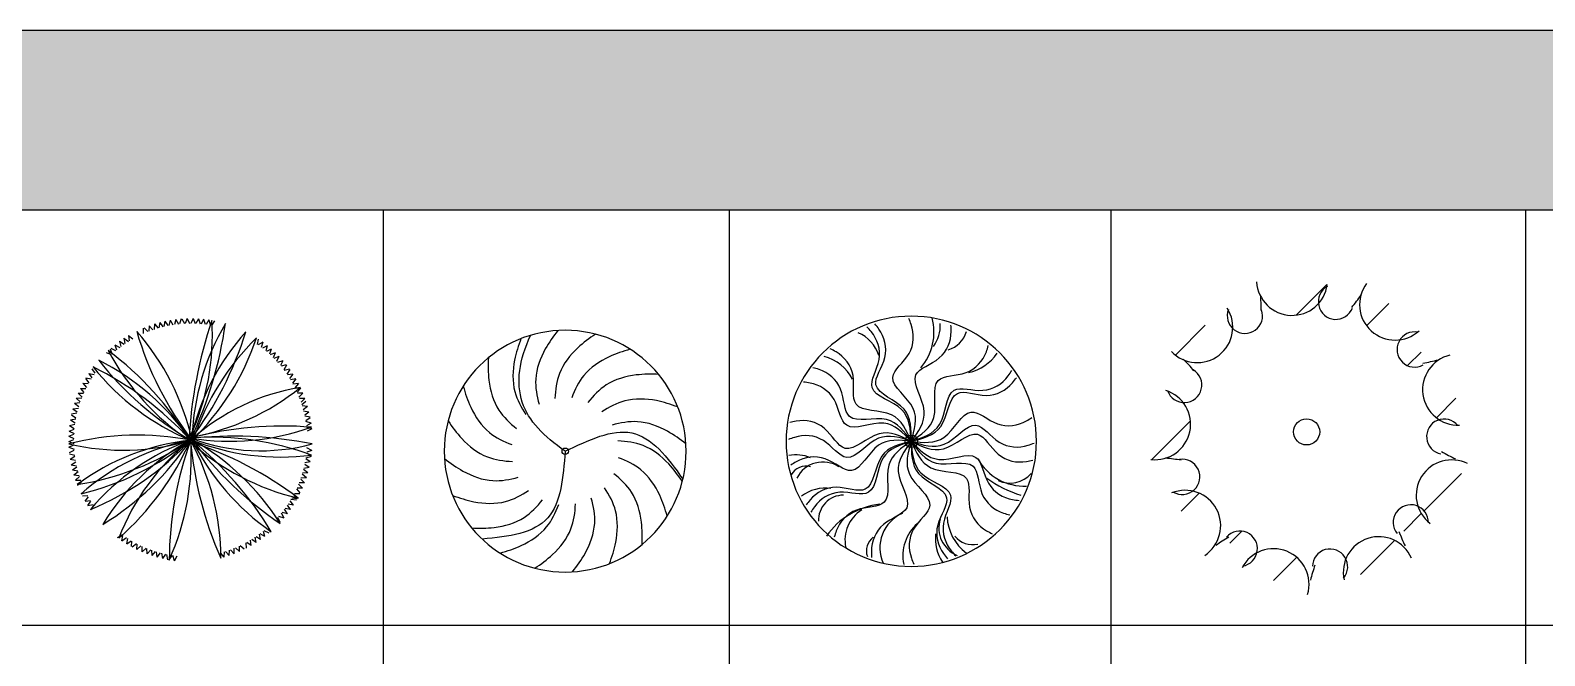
# Model space of a CAD drawing. Header units: inches. Extents: x 7658 to 73799, y 48 to 40262.
# Drawn here: x 49054 to 57877, y 36615 to 40262 of the extents above; entities that cross this region are included whole.
import ezdxf

# ---------------------------------------------------------------- set-up
doc = ezdxf.new("R2010")
doc.units = ezdxf.units.IN
doc.layers.add('www.cad-blocks.net', color=7, linetype='Continuous')

# ---------------------------------------------------------------- blocks, each defined once
blk = doc.blocks.new('A$C516926BB')
for p, q in [((0, 38.5194), (62.4121, 38.5194)), ((39.7224, 38.5194), (39.7224, 0)), ((41.7391, 38.5194), (41.7391, 2.361)), ((43.9625, 38.5194), (43.9625, 0)), ((46.3795, 38.5194), (46.3795, 0)), ((0, 36.0983), (62.4121, 36.0983))]:
    blk.add_line(p, q)
blk = doc.blocks.new('A$C2EF26B21')
at = {"color": 0}
for p, q in [((0.6904, 1.4121), (0.6789, 1.3831)), ((0.6904, 1.4121), (0.7031, 1.383)), ((0.7241, 1.4122), (0.7116, 1.383)), ((0.7241, 1.4122), (0.7358, 1.3832)), ((0.4328, 1.3563), (0.4327, 1.325)), ((0.4388, 1.3588), (0.4612, 1.3369)), ((0.4679, 1.37), (0.4661, 1.3388)), ((0.4679, 1.37), (0.4891, 1.3464)), ((0.4998, 1.3807), (0.4972, 1.3491)), ((0.4998, 1.3807), (0.52, 1.3569)), ((0.5298, 1.3893), (0.5252, 1.3584)), ((0.5298, 1.3893), (0.5487, 1.3638)), ((0.5594, 1.3963), (0.554, 1.365)), ((0.5594, 1.3963), (0.5774, 1.3709)), ((0.59, 1.4023), (0.5827, 1.3719)), ((0.59, 1.4023), (0.6066, 1.3752)), ((0.6232, 1.4071), (0.615, 1.3764)), ((0.6232, 1.4071), (0.6389, 1.3801)), ((0.6543, 1.4102), (0.6442, 1.3806)), ((0.6593, 1.4106), (0.6736, 1.3828)), ((0.7552, 1.4109), (0.7411, 1.383)), ((0.7552, 1.4109), (0.7652, 1.3807)), ((0.7855, 1.4083), (0.7705, 1.3802)), ((0.7855, 1.4083), (0.7946, 1.3784)), ((0.8164, 1.4042), (0.7999, 1.3777)), ((0.8164, 1.4042), (0.8237, 1.3733)), ((0.8495, 1.3984), (0.8321, 1.3718)), ((0.241, 1.2359), (0.2508, 1.2062)), ((0.2448, 1.2392), (0.2729, 1.2255)), ((0.2688, 1.2591), (0.2965, 1.2433)), ((0.2688, 1.2591), (0.277, 1.2289)), ((0.2957, 1.2793), (0.3224, 1.2631)), ((0.2957, 1.2793), (0.3032, 1.2484)), ((0.3214, 1.2969), (0.3475, 1.2787)), ((0.3214, 1.2969), (0.3268, 1.2662)), ((0.3472, 1.313), (0.3521, 1.2816)), ((0.3472, 1.313), (0.3725, 1.2946)), ((1.1041, 1.2923), (1.0983, 1.2616)), ((1.1296, 1.2744), (1.1027, 1.2586)), ((1.1296, 1.2744), (1.1217, 1.2436)), ((1.1562, 1.2538), (1.1284, 1.2384)), ((1.1562, 1.2538), (1.1477, 1.2238)), ((0.2181, 1.2148), (0.2468, 1.2026)), ((1.18, 1.2337), (1.1517, 1.2203)), ((1.18, 1.2337), (1.1693, 1.2037)), ((1.2023, 1.213), (1.1733, 1.2001)), ((1.2023, 1.213), (1.1912, 1.1838)), ((1.2242, 1.1909), (1.1949, 1.18)), ((1.2242, 1.1909), (1.211, 1.162)), ((1.2468, 1.1659), (1.2167, 1.1557)), ((1.2468, 1.1659), (1.233, 1.1378)), ((0.0978, 1.0624), (0.1163, 1.0373)), ((0.0995, 1.0655), (0.1305, 1.0614)), ((0.1161, 1.0919), (0.1472, 1.0857)), ((0.1161, 1.0919), (0.1333, 1.0659)), ((0.1352, 1.1196), (0.1521, 1.0927)), ((1.2666, 1.1418), (1.2364, 1.1337)), ((1.2684, 1.1395), (1.2533, 1.1122)), ((1.2855, 1.1166), (1.255, 1.1099)), ((1.2872, 1.1143), (1.271, 1.0876)), ((1.3048, 1.0885), (1.274, 1.0832)), ((1.3048, 1.0885), (1.2865, 1.0625)), ((1.3224, 1.0598), (1.2909, 1.0552)), ((1.3224, 1.0598), (1.3037, 1.0347)), ((0.0548, 0.9766), (0.0861, 0.9769)), ((0.0548, 0.9766), (0.0775, 0.9543)), ((0.0675, 1.0051), (0.0992, 1.0033)), ((0.0675, 1.0051), (0.0883, 0.9818)), ((0.0825, 1.0352), (0.1137, 1.0326)), ((0.0825, 1.0352), (0.103, 1.0109)), ((1.3374, 1.0325), (1.3063, 1.0301)), ((1.3374, 1.0325), (1.3168, 1.0083)), ((1.351, 1.0053), (1.3193, 1.0035)), ((1.351, 1.0053), (1.3302, 0.9819)), ((1.3636, 0.9768), (1.3324, 0.9771)), ((1.3636, 0.9768), (1.341, 0.9545)), ((0.0241, 0.8866), (0.0557, 0.8904)), ((0.0241, 0.8866), (0.0487, 0.8673)), ((0.0336, 0.9189), (0.0647, 0.9219)), ((0.0336, 0.9189), (0.0581, 0.8986)), ((0.0437, 0.9484), (0.0755, 0.9493)), ((0.0437, 0.9484), (0.0664, 0.9269)), ((1.3759, 0.9455), (1.3441, 0.9466)), ((1.3759, 0.9455), (1.3531, 0.9241)), ((1.3816, 0.9292), (1.3583, 0.9084)), ((1.3909, 0.8995), (1.3599, 0.9033)), ((1.3909, 0.8995), (1.3658, 0.8799)), ((0.005, 0.7875), (0.0357, 0.7958)), ((0.0098, 0.8208), (0.0402, 0.8281)), ((0.0098, 0.8208), (0.0369, 0.8042)), ((0.0156, 0.8514), (0.0412, 0.8334)), ((0.0167, 0.8563), (0.0474, 0.8621)), ((1.3994, 0.8669), (1.368, 0.8717)), ((1.3994, 0.8669), (1.3743, 0.8483)), ((1.406, 0.8365), (1.3754, 0.8431)), ((1.4065, 0.8336), (1.3805, 0.8162)), ((1.4116, 0.8028), (1.3814, 0.8109)), ((1.4116, 0.8028), (1.384, 0.7869)), ((0, 0.6949), (0.0286, 0.7076)), ((0.0003, 0.7261), (0.0302, 0.737)), ((0.0003, 0.7261), (0.0287, 0.7129)), ((0.002, 0.7564), (0.0316, 0.7665)), ((0.002, 0.7564), (0.0305, 0.7424)), ((0.005, 0.7875), (0.0321, 0.7718)), ((1.4155, 0.7694), (1.385, 0.7785)), ((1.4155, 0.7694), (1.388, 0.7545)), ((0, 0.6949), (0.0296, 0.6834)), ((0.0012, 0.6613), (0.0299, 0.6749)), ((0.0012, 0.6613), (0.0306, 0.6507)), ((0.0037, 0.6302), (0.031, 0.6454)), ((0.0044, 0.6238), (0.0343, 0.6147)), ((1.4128, 0.6122), (1.3858, 0.6281)), ((1.4161, 0.6432), (1.3864, 0.6334)), ((1.4161, 0.6432), (1.3877, 0.6575)), ((0.0086, 0.5928), (0.035, 0.6095)), ((0.0086, 0.5928), (0.0395, 0.5857)), ((0.0146, 0.5598), (0.0411, 0.5773)), ((0.0146, 0.5598), (0.0452, 0.5535)), ((0.0216, 0.5294), (0.0464, 0.5483)), ((1.3927, 0.5132), (1.3683, 0.5328)), ((1.4004, 0.5435), (1.3697, 0.5379)), ((1.4004, 0.5435), (1.3744, 0.5616)), ((1.4072, 0.5764), (1.3761, 0.57)), ((1.4072, 0.5764), (1.3811, 0.5936)), ((1.4121, 0.6072), (1.382, 0.5989)), ((0.0216, 0.5294), (0.053, 0.5251)), ((0.0296, 0.5001), (0.0545, 0.5199)), ((0.0296, 0.5001), (0.0607, 0.4965)), ((0.0392, 0.4704), (0.0623, 0.4914)), ((0.0392, 0.4704), (0.0709, 0.4689)), ((0.051, 0.4389), (0.0739, 0.4609)), ((1.3612, 0.4235), (1.3388, 0.446)), ((1.3737, 0.4547), (1.3419, 0.4539)), ((1.3737, 0.4547), (1.3511, 0.4763)), ((1.384, 0.4841), (1.3529, 0.4813)), ((1.384, 0.4841), (1.3596, 0.5045)), ((1.3927, 0.5132), (1.3612, 0.5097)), ((0.079, 0.3776), (0.1107, 0.3806)), ((0.0951, 0.3481), (0.1147, 0.3731)), ((1.3261, 0.3527), (1.2946, 0.357)), ((1.331, 0.3616), (1.2995, 0.3654)), ((1.331, 0.3616), (1.3117, 0.3862)), ((1.3454, 0.3892), (1.3142, 0.3909)), ((1.3483, 0.3951), (1.3277, 0.4187)), ((1.3612, 0.4235), (1.3299, 0.4235)), ((0.0951, 0.3481), (0.1262, 0.3518)), ((0.1113, 0.3215), (0.1289, 0.3473)), ((0.1113, 0.3215), (0.1426, 0.3273)), ((0.1282, 0.2962), (0.1456, 0.3228)), ((1.2542, 0.249), (1.24, 0.2768)), ((1.2737, 0.2734), (1.2433, 0.281)), ((1.2737, 0.2734), (1.2574, 0.3007)), ((1.2915, 0.2979), (1.2606, 0.305)), ((1.2915, 0.2979), (1.275, 0.3244)), ((1.3088, 0.3239), (1.2779, 0.3289)), ((1.3088, 0.3239), (1.2902, 0.3497)), ((1.2321, 0.2237), (1.2026, 0.234)), ((1.2321, 0.2237), (1.2184, 0.2523)), ((1.2542, 0.249), (1.224, 0.2587)), ((0.2844, 0.1351), (0.3114, 0.1507)), ((0.3098, 0.1169), (0.3158, 0.1476)), ((0.3098, 0.1169), (0.3362, 0.1346)), ((0.338, 0.0987), (0.3433, 0.13)), ((0.338, 0.0987), (0.3635, 0.1167)), ((0.3649, 0.0829), (0.3681, 0.114)), ((0.3693, 0.0805), (0.3939, 0.0998)), ((0.397, 0.0662), (0.3986, 0.0974)), ((1.0358, 0.0733), (1.0335, 0.1045)), ((1.0632, 0.0883), (1.0382, 0.1071)), ((1.0632, 0.0883), (1.0587, 0.1198)), ((1.0919, 0.1058), (1.066, 0.1242)), ((1.0919, 0.1058), (1.0868, 0.1366)), ((1.1178, 0.1232), (1.0912, 0.1396)), ((1.1178, 0.1232), (1.1105, 0.1541)), ((1.1422, 0.1412), (1.1148, 0.1573)), ((1.1422, 0.1412), (1.1344, 0.1714)), ((1.1665, 0.1608), (1.1386, 0.1748)), ((0.397, 0.0662), (0.4206, 0.0874)), ((0.4275, 0.0521), (0.4284, 0.0838)), ((0.4275, 0.0521), (0.4502, 0.0736)), ((0.4564, 0.0403), (0.4552, 0.0716)), ((0.4564, 0.0403), (0.478, 0.0636)), ((0.485, 0.0301), (0.4831, 0.0618)), ((0.485, 0.0301), (0.5058, 0.0535)), ((0.5148, 0.0209), (0.5109, 0.0519)), ((0.5148, 0.0209), (0.5343, 0.046)), ((0.5474, 0.0124), (0.5426, 0.0439)), ((0.5474, 0.0124), (0.5659, 0.0376)), ((0.5779, 0.006), (0.5711, 0.0365)), ((0.5843, 0.0048), (0.6015, 0.0309)), ((0.6151, 0), (0.6067, 0.0301)), ((0.6151, 0), (0.6308, 0.0276)), ((0.9045, 0.0211), (0.8848, 0.0454)), ((0.9045, 0.0211), (0.9078, 0.0527)), ((0.9336, 0.0301), (0.913, 0.0543)), ((0.9336, 0.0301), (0.9361, 0.0613)), ((0.9629, 0.0406), (0.9412, 0.0631)), ((0.9629, 0.0406), (0.9635, 0.0724)), ((0.994, 0.0534), (0.9713, 0.0756)), ((0.994, 0.0534), (0.9938, 0.0846)), ((1.0223, 0.0665), (0.9986, 0.0869))]:
    blk.add_line(p, q, dxfattribs=at)
for centre, major_axis, start_param, end_param in [((-0.6874, 0.3887), (1.0183, 1.0183), 5.719522, 6.217074), ((2.2069, 1.8592), (-1.3326, 1.3326), 1.065866, 1.444497), ((3.2237, 0.5825), (1.786, 1.786), 2.026128, 2.307181), ((-0.5827, 1.3157), (-1.0038, 1.0038), 3.50105, 3.987231), ((-1.4302, 1.7169), (1.6734, 1.6734), 5.058006, 5.356055), ((-0.8948, 1.9263), (-1.4248, 1.4248), 3.27855, 3.629147), ((2.0429, 0.4251), (-0.962, 0.962), 0.052838, 0.571119), ((2.1315, 0.6642), (-1.0004, 1.0004), 0.252838, 0.746179), ((-0.306, 1.7648), (1.0427, 1.0427), 4.694435, 5.176584), ((2.1231, 0.25), (-1.0397, 1.0397), -0.009263, 0.465092), ((1.6586, 2.331), (-1.3326, 1.3326), 1.449621, 1.828252), ((-0.4746, -0.1162), (1.0183, 1.0183), 6.103276, 6.600828), ((1.5023, 1.8995), (1.0183, 1.0183), 2.843159, 3.340711), ((-0.9034, -0.2803), (-1.3326, 1.3326), 4.474143, 4.852774), ((-0.6885, -0.5622), (-1.3326, 1.3326), 4.663345, 5.041976), ((1.2643, 2.0312), (1.0183, 1.0183), 3.032361, 3.529913), ((1.5418, -0.2075), (0.8713, 0.8713), 0.94251, 1.521451), ((0.4648, 2.112), (0.9993, 0.9993), 4.109129, 4.60295), ((1.2464, -1.3093), (1.4811, 1.4811), 0.705264, 1.040898), ((0.4029, -0.9046), (1.1572, 1.1572), 0.597092, 1.03398), ((0.9568, -1.6379), (1.6718, 1.6718), 0.588961, 0.894693), ((0.937, 2.1295), (-1.0131, 1.0131), 2.199402, 2.695658), ((1.1176, 1.7903), (-0.8127, 0.8127), 1.997073, 2.620805), ((0.0003, -0.5632), (1.031, 1.031), 6.063157, 6.554554), ((2.4046, 1.9678), (-1.4896, 1.4896), 1.427304, 1.765629), ((0.8321, -0.9507), (1.1816, 1.1816), 0.429995, 0.849575), ((0.3153, 2.0008), (-0.959, 0.959), 2.121741, 2.650923), ((0.8577, -0.645), (0.959, 0.959), 0.895018, 1.424201), ((-0.2048, 2.0605), (1.1572, 1.1572), 4.082758, 4.519646), ((0.9662, -0.6289), (0.959, 0.959), 0.976442, 1.505625), ((-0.3128, 1.9812), (-1.1572, 1.1572), 2.593386, 3.030274), ((1.165, -0.5735), (0.959, 0.959), 1.128133, 1.657315), ((-0.4937, 1.8133), (-1.1572, 1.1572), 2.745076, 3.181964), ((1.3612, -0.4855), (-0.959, 0.959), -0.283942, 0.245241), ((-0.654, 1.6092), (1.1572, 1.1572), 4.474594, 4.911482), ((1.5572, -0.3547), (0.959, 0.959), 1.460829, 1.990011), ((-0.7901, 1.3596), (-1.1572, 1.1572), 3.077773, 3.51466), ((2.6915, -0.0139), (-1.4896, 1.4896), 0.438564, 0.77689), ((-0.7444, 0.6031), (-1.031, 1.031), 3.503622, 3.995018), ((0.0612, -1.3118), (1.4896, 1.4896), 0.135094, 0.473419), ((1.6767, 1.7827), (1.031, 1.031), 3.200151, 3.691547), ((2.8091, 0.876), (-1.4896, 1.4896), 0.868007, 1.206332), ((-0.5717, 0.0064), (-1.031, 1.031), 3.933064, 4.42446), ((1.2358, 2.0051), (0.9903, 0.9903), 3.54563, 4.054302), ((-0.6241, -0.9198), (1.4896, 1.4896), 6.040722, 6.379047), ((2.0185, 1.3612), (-1.031, 1.031), 1.251797, 1.743193)]:
    blk.add_ellipse(centre, major_axis=major_axis, ratio=1, start_param=start_param, end_param=end_param, dxfattribs=at)
blk = doc.blocks.new('A$C2C415E42')
at = {"color": 0, "ltscale": 0.5}
for major_axis, start_param, end_param in [((-0.7047, 0), 3.141593, 9.424778), ((0.0131, 0.0131), 5.497787, 11.780972)]:
    blk.add_ellipse((0.7034, 0.7041), major_axis=major_axis, ratio=1, start_param=start_param, end_param=end_param, dxfattribs=at)
at = {"color": 0}
for points, knots in [([(0.4457, 1.36), (0.4307, 1.3195), (0.3984, 1.22), (0.3931, 1.0571), (0.4464, 0.9596), (0.4748, 0.9173)], [231.040863, 231.040863, 231.040863, 231.040863, 690.903105, 1344.448497, 1878.268512, 1878.268512, 1878.268512, 1878.268512]), ([(0.7034, 0.7041), (0.5786, 0.79), (0.3989, 0.9711), (0.4345, 1.2374), (0.502, 1.3794)], [0, 0, 0, 0, 11.403842, 23.062726, 23.062726, 23.062726, 23.062726]), ([(0.661, 1.4075), (0.6342, 1.3737), (0.5727, 1.289), (0.5174, 1.1357), (0.5379, 1.0265), (0.5519, 0.9775)], [231.040863, 231.040863, 231.040863, 231.040863, 690.903105, 1344.448497, 1878.268512, 1878.268512, 1878.268512, 1878.268512]), ([(0.8804, 1.3862), (0.8445, 1.3623), (0.7599, 1.3008), (0.6598, 1.1721), (0.6456, 1.0619), (0.6438, 1.0109)], [231.040863, 231.040863, 231.040863, 231.040863, 690.903105, 1344.448497, 1878.268512, 1878.268512, 1878.268512, 1878.268512]), ([(0.2556, 1.2482), (0.2539, 1.2051), (0.2539, 1.1005), (0.2992, 0.9439), (0.38, 0.8676), (0.4201, 0.8362)], [231.040863, 231.040863, 231.040863, 231.040863, 690.903105, 1344.448497, 1878.268512, 1878.268512, 1878.268512, 1878.268512]), ([(1.0825, 1.2982), (1.041, 1.2865), (0.9415, 1.2541), (0.8066, 1.1627), (0.759, 1.0622), (0.7415, 1.0144)], [231.040863, 231.040863, 231.040863, 231.040863, 690.903105, 1344.448497, 1878.268512, 1878.268512, 1878.268512, 1878.268512]), ([(1.2475, 1.152), (1.2044, 1.1537), (1.0998, 1.1537), (0.9432, 1.1083), (0.8669, 1.0275), (0.8355, 0.9874)], [231.040863, 231.040863, 231.040863, 231.040863, 690.903105, 1344.448497, 1878.268512, 1878.268512, 1878.268512, 1878.268512]), ([(0.1094, 1.0832), (0.1211, 1.0417), (0.1534, 0.9422), (0.2449, 0.8073), (0.3453, 0.7597), (0.3932, 0.7422)], [231.040863, 231.040863, 231.040863, 231.040863, 690.903105, 1344.448497, 1878.268512, 1878.268512, 1878.268512, 1878.268512]), ([(1.3593, 0.9619), (1.3188, 0.9769), (1.2193, 1.0092), (1.0564, 1.0145), (0.9589, 0.9612), (0.9166, 0.9327)], [231.040863, 231.040863, 231.040863, 231.040863, 690.903105, 1344.448497, 1878.268512, 1878.268512, 1878.268512, 1878.268512]), ([(0.0213, 0.8811), (0.0453, 0.8452), (0.1068, 0.7606), (0.2355, 0.6605), (0.3457, 0.6463), (0.3966, 0.6445)], [231.040863, 231.040863, 231.040863, 231.040863, 690.903105, 1344.448497, 1878.268512, 1878.268512, 1878.268512, 1878.268512]), ([(0.7034, 0.7041), (0.8402, 0.7693), (1.1167, 0.9011), (1.2997, 0.6704), (1.389, 0.5409)], [0, 0, 0, 0, 11.403842, 23.062726, 23.062726, 23.062726, 23.062726]), ([(1.4068, 0.7466), (1.373, 0.7734), (1.2883, 0.8348), (1.135, 0.8902), (1.0258, 0.8697), (0.9768, 0.8557)], [231.040863, 231.040863, 231.040863, 231.040863, 690.903105, 1344.448497, 1878.268512, 1878.268512, 1878.268512, 1878.268512]), ([(1.3855, 0.5272), (1.3616, 0.5631), (1.3001, 0.6477), (1.1714, 0.7477), (1.0612, 0.7619), (1.0102, 0.7638)], [231.040863, 231.040863, 231.040863, 231.040863, 690.903105, 1344.448497, 1878.268512, 1878.268512, 1878.268512, 1878.268512]), ([(0, 0.6617), (0.0339, 0.6349), (0.1185, 0.5734), (0.2718, 0.5181), (0.3811, 0.5386), (0.4301, 0.5526)], [231.040863, 231.040863, 231.040863, 231.040863, 690.903105, 1344.448497, 1878.268512, 1878.268512, 1878.268512, 1878.268512]), ([(0.7034, 0.7041), (0.6915, 0.5531), (0.6674, 0.2478), (0.3761, 0.2046), (0.2193, 0.192)], [0, 0, 0, 0, 11.403842, 23.062726, 23.062726, 23.062726, 23.062726]), ([(1.2975, 0.325), (1.2858, 0.3666), (1.2534, 0.4661), (1.162, 0.601), (1.0615, 0.6486), (1.0137, 0.6661)], [231.040863, 231.040863, 231.040863, 231.040863, 690.903105, 1344.448497, 1878.268512, 1878.268512, 1878.268512, 1878.268512]), ([(1.1512, 0.16), (1.153, 0.2032), (1.153, 0.3078), (1.1076, 0.4643), (1.0268, 0.5406), (0.9867, 0.5721)], [231.040863, 231.040863, 231.040863, 231.040863, 690.903105, 1344.448497, 1878.268512, 1878.268512, 1878.268512, 1878.268512]), ([(0.0476, 0.4464), (0.088, 0.4314), (0.1876, 0.3991), (0.3505, 0.3938), (0.448, 0.4471), (0.4903, 0.4755)], [231.040863, 231.040863, 231.040863, 231.040863, 690.903105, 1344.448497, 1878.268512, 1878.268512, 1878.268512, 1878.268512]), ([(0.9612, 0.0483), (0.9762, 0.0888), (1.0085, 0.1883), (1.0138, 0.3512), (0.9605, 0.4487), (0.932, 0.491)], [231.040863, 231.040863, 231.040863, 231.040863, 690.903105, 1344.448497, 1878.268512, 1878.268512, 1878.268512, 1878.268512]), ([(0.1593, 0.2563), (0.2025, 0.2546), (0.3071, 0.2546), (0.4636, 0.2999), (0.5399, 0.3807), (0.5714, 0.4208)], [231.040863, 231.040863, 231.040863, 231.040863, 690.903105, 1344.448497, 1878.268512, 1878.268512, 1878.268512, 1878.268512]), ([(0.3243, 0.1101), (0.3659, 0.1218), (0.4654, 0.1541), (0.6003, 0.2456), (0.6479, 0.346), (0.6654, 0.3939)], [231.040863, 231.040863, 231.040863, 231.040863, 690.903105, 1344.448497, 1878.268512, 1878.268512, 1878.268512, 1878.268512]), ([(0.5264, 0.022), (0.5624, 0.046), (0.647, 0.1075), (0.747, 0.2362), (0.7612, 0.3464), (0.7631, 0.3973)], [231.040863, 231.040863, 231.040863, 231.040863, 690.903105, 1344.448497, 1878.268512, 1878.268512, 1878.268512, 1878.268512]), ([(0.7459, 0.0007), (0.7727, 0.0346), (0.8341, 0.1192), (0.8895, 0.2725), (0.869, 0.3818), (0.855, 0.4308)], [231.040863, 231.040863, 231.040863, 231.040863, 690.903105, 1344.448497, 1878.268512, 1878.268512, 1878.268512, 1878.268512])]:
    blk.add_open_spline(points, degree=3, knots=knots, dxfattribs=at)
blk = doc.blocks.new('A$C3B56516C')
at = {"color": 0}
for centre, major_axis, start_param, end_param in [((0.7272, 0.729), (0.7295, 0), 0, 6.283185), ((0.5341, 1.3666), (-0.2301, 0.2301), 3.226275, 4.180363), ((0.7033, 1.4006), (-0.1364, 0.1364), 3.268535, 4.002035), ((0.3328, 1.1651), (0.1519, 0.1519), 5.80305, 6.659053), ((0.9023, 1.4085), (0.1068, 0.1068), 4.192736, 5.231139), ((1.0065, 1.3892), (0.1871, 0.1871), 4.135515, 4.91198), ((0.1577, 0.9759), (-0.1801, 0.1801), 4.393828, 5.253146), ((0.7272, 0.729), (-0.0258, 0.0258), 3.926991, 10.210176), ((0.0537, 0.4196), (0.1631, 0.1631), 0.402555, 0.958676), ((1.3865, 0.7799), (-0.2208, 0.2208), 1.297563, 2.397454), ((0.1133, 0.4849), (0.0702, 0.0702), 0.515082, 1.836292), ((0.2125, 0.438), (-0.1204, 0.1204), -1.363707, 0.320383), ((1.3033, 0.6492), (0.1157, 0.1157), 3.487762, 4.773897), ((0.2291, 0.2231), (0.1652, 0.1652), 0.656124, 1.440209), ((1.5595, 1.0505), (0.4697, 0.4697), 3.295583, 3.631826), ((0.3318, 0.2693), (-0.103, 0.103), -0.787513, 0.831048), ((0.594, -0.0761), (0.3118, 0.3118), 0.898536, 1.746036), ((0.5469, 0.1537), (0.1458, 0.1458), 1.341135, 2.568147), ((0.7624, 0.1084), (-0.1542, 0.1542), -0.381926, 1.214723), ((1.0611, 0.2243), (0.1226, 0.1226), 2.054025, 3.535732), ((1.218, 0.3035), (-0.2001, 0.2001), 0.836214, 1.712), ((0.9267, 0.0623), (0.1758, 0.1758), 1.504236, 2.564109), ((1.1119, 0.1606), (0.1729, 0.1729), 2.236348, 2.947541), ((1.0845, 0.2576), (0.0926, 0.0926), 3.024278, 4.156918), ((0.5666, 0.0905), (-0.0714, 0.0714), -0.121577, 1.119779)]:
    blk.add_ellipse(centre, major_axis=major_axis, ratio=1, start_param=start_param, end_param=end_param, dxfattribs=at)
for points, knots in [([(0.7272, 0.729), (0.7275, 0.7979), (0.7281, 0.9445), (0.4527, 1.0261), (0.6049, 1.2172), (0.5677, 1.3505), (0.5235, 1.4035), (0.5154, 1.4132)], [0, 0, 0, 0, 275.711538, 586.517409, 828.127003, 1071.50338, 1125.877957, 1125.877957, 1125.877957, 1125.877957]), ([(0.7272, 0.729), (0.7465, 0.7951), (0.7875, 0.9359), (0.5452, 1.0903), (0.7442, 1.232), (0.7452, 1.3704), (0.7173, 1.4335), (0.7122, 1.4451)], [0, 0, 0, 0, 275.711538, 586.517409, 828.127002, 1071.50338, 1125.877957, 1125.877957, 1125.877957, 1125.877957]), ([(0.7272, 0.729), (0.7227, 0.7977), (0.7131, 0.9441), (0.4326, 1.0062), (0.5711, 1.2074), (0.5248, 1.3379), (0.477, 1.3877), (0.4682, 1.3968)], [0, 0, 0, 0, 275.711538, 586.517409, 828.127002, 1071.50338, 1125.877957, 1125.877957, 1125.877957, 1125.877957]), ([(0.7272, 0.729), (0.7679, 0.7846), (0.8547, 0.9028), (0.6797, 1.1307), (0.9152, 1.1958), (0.9635, 1.3255), (0.9589, 1.3944), (0.9581, 1.407)], [0, 0, 0, 0, 275.711538, 586.517409, 828.127002, 1071.50338, 1125.877957, 1125.877957, 1125.877957, 1125.877957]), ([(0.7272, 0.729), (0.6994, 0.7921), (0.6404, 0.9263), (0.3555, 0.8887), (0.4169, 1.1252), (0.3287, 1.2319), (0.2668, 1.2624), (0.2554, 1.2679)], [0, 0, 0, 0, 275.711538, 586.517409, 828.127002, 1071.50338, 1125.877957, 1125.877957, 1125.877957, 1125.877957]), ([(0.7272, 0.729), (0.7845, 0.7673), (0.9064, 0.8487), (0.82, 1.1227), (1.0635, 1.1034), (1.1533, 1.2087), (1.1725, 1.275), (1.176, 1.2871)], [0, 0, 0, 0, 275.711538, 586.517409, 828.127003, 1071.50338, 1125.877957, 1125.877957, 1125.877957, 1125.877957]), ([(0.7272, 0.729), (0.6869, 0.7849), (0.6012, 0.9039), (0.3304, 0.808), (0.3413, 1.052), (0.2328, 1.1381), (0.1659, 1.155), (0.1537, 1.1581)], [0, 0, 0, 0, 275.711538, 586.517409, 828.127003, 1071.50338, 1125.877957, 1125.877957, 1125.877957, 1125.877957]), ([(0.7272, 0.729), (0.6795, 0.7788), (0.5781, 0.8847), (0.3233, 0.752), (0.3001, 0.9952), (0.1807, 1.0653), (0.1121, 1.0727), (0.0996, 1.0741)], [0, 0, 0, 0, 275.711538, 586.517409, 828.127002, 1071.50338, 1125.877957, 1125.877957, 1125.877957, 1125.877957]), ([(0.7272, 0.729), (0.7928, 0.75), (0.9325, 0.7947), (0.925, 1.0819), (1.1537, 0.9962), (1.2691, 1.0727), (1.3058, 1.1311), (1.3125, 1.1418)], [0, 0, 0, 0, 275.711538, 586.517409, 828.127002, 1071.50338, 1125.877957, 1125.877957, 1125.877957, 1125.877957]), ([(0.7272, 0.729), (0.7941, 0.7453), (0.9366, 0.7802), (0.9491, 1.0672), (1.1713, 0.9658), (1.2917, 1.034), (1.3324, 1.0898), (1.3399, 1.0999)], [0, 0, 0, 0, 275.711538, 586.517409, 828.127003, 1071.50338, 1125.877957, 1125.877957, 1125.877957, 1125.877957]), ([(0.7272, 0.729), (0.7957, 0.7215), (0.9415, 0.7055), (1.0514, 0.9709), (1.2255, 0.7996), (1.362, 0.8226), (1.4193, 0.861), (1.4298, 0.868)], [0, 0, 0, 0, 275.711538, 586.517409, 828.127003, 1071.50338, 1125.877957, 1125.877957, 1125.877957, 1125.877957]), ([(0.7272, 0.729), (0.6654, 0.7594), (0.5338, 0.8243), (0.3398, 0.6125), (0.2348, 0.833), (0.0986, 0.8581), (0.0316, 0.8416), (0.0194, 0.8386)], [0, 0, 0, 0, 275.711538, 586.517409, 828.127002, 1071.50338, 1125.877957, 1125.877957, 1125.877957, 1125.877957]), ([(0.7272, 0.729), (0.7927, 0.7074), (0.9319, 0.6615), (1.0946, 0.8982), (1.2293, 0.6944), (1.3676, 0.6885), (1.4317, 0.7142), (1.4434, 0.7189)], [0, 0, 0, 0, 275.711538, 586.51741, 828.127003, 1071.50338, 1125.877957, 1125.877957, 1125.877957, 1125.877957]), ([(0.7272, 0.729), (0.6617, 0.7505), (0.5225, 0.7965), (0.3598, 0.5597), (0.2251, 0.7635), (0.0868, 0.7694), (0.0227, 0.7437), (0.011, 0.739)], [0, 0, 0, 0, 275.711538, 586.51741, 828.127003, 1071.50338, 1125.877957, 1125.877957, 1125.877957, 1125.877957]), ([(0.7272, 0.729), (0.6587, 0.7365), (0.5129, 0.7524), (0.403, 0.487), (0.2289, 0.6583), (0.0924, 0.6354), (0.035, 0.5969), (0.0246, 0.5899)], [0, 0, 0, 0, 275.711538, 586.517409, 828.127003, 1071.50338, 1125.877957, 1125.877957, 1125.877957, 1125.877957]), ([(0.7272, 0.729), (0.6602, 0.7126), (0.5178, 0.6777), (0.5053, 0.3907), (0.2831, 0.4922), (0.1627, 0.4239), (0.1219, 0.3681), (0.1145, 0.358)], [0, 0, 0, 0, 275.711538, 586.51741, 828.127003, 1071.50338, 1125.877957, 1125.877957, 1125.877957, 1125.877957]), ([(0.7272, 0.729), (0.6615, 0.7079), (0.5219, 0.6632), (0.5294, 0.376), (0.3007, 0.4618), (0.1853, 0.3852), (0.1486, 0.3268), (0.1419, 0.3161)], [0, 0, 0, 0, 275.711538, 586.517409, 828.127003, 1071.50338, 1125.877957, 1125.877957, 1125.877957, 1125.877957]), ([(0.7272, 0.729), (0.6699, 0.6907), (0.5479, 0.6092), (0.6344, 0.3352), (0.3908, 0.3545), (0.301, 0.2492), (0.2818, 0.1829), (0.2783, 0.1708)], [0, 0, 0, 0, 275.711538, 586.517409, 828.127003, 1071.50338, 1125.877957, 1125.877957, 1125.877957, 1125.877957]), ([(0.7272, 0.729), (0.6864, 0.6734), (0.5997, 0.5551), (0.7746, 0.3272), (0.5392, 0.2621), (0.4908, 0.1324), (0.4955, 0.0635), (0.4963, 0.0509)], [0, 0, 0, 0, 275.711538, 586.51741, 828.127003, 1071.50338, 1125.877957, 1125.877957, 1125.877957, 1125.877957]), ([(0.7272, 0.729), (0.6864, 0.6734), (0.5997, 0.5551), (0.7746, 0.3272), (0.5392, 0.2621), (0.4908, 0.1324), (0.4955, 0.0635), (0.4963, 0.0509)], [0, 0, 0, 0, 275.711538, 586.51741, 828.127003, 1071.50338, 1125.877957, 1125.877957, 1125.877957, 1125.877957]), ([(0.7272, 0.729), (0.7079, 0.6628), (0.6669, 0.522), (0.9092, 0.3677), (0.7102, 0.2259), (0.7091, 0.0875), (0.737, 0.0244), (0.7421, 0.0129)], [0, 0, 0, 0, 275.711538, 586.51741, 828.127003, 1071.50338, 1125.877957, 1125.877957, 1125.877957, 1125.877957]), ([(0.7272, 0.729), (0.7269, 0.66), (0.7263, 0.5134), (1.0017, 0.4318), (0.8495, 0.2407), (0.8866, 0.1074), (0.9309, 0.0544), (0.9389, 0.0447)], [0, 0, 0, 0, 275.711538, 586.517409, 828.127003, 1071.50338, 1125.877957, 1125.877957, 1125.877957, 1125.877957]), ([(0.7272, 0.729), (0.789, 0.6985), (0.9205, 0.6336), (1.1146, 0.8454), (1.2196, 0.6249), (1.3558, 0.5998), (1.4228, 0.6163), (1.435, 0.6193)], [0, 0, 0, 0, 275.711538, 586.51741, 828.127003, 1071.50338, 1125.877957, 1125.877957, 1125.877957, 1125.877957]), ([(0.7272, 0.729), (0.7675, 0.673), (0.8531, 0.554), (1.1239, 0.6499), (1.1131, 0.4059), (1.2215, 0.3198), (1.2885, 0.3029), (1.3007, 0.2999)], [0, 0, 0, 0, 275.711538, 586.51741, 828.127003, 1071.50338, 1125.877957, 1125.877957, 1125.877957, 1125.877957]), ([(0.7272, 0.729), (0.755, 0.6659), (0.814, 0.5316), (1.0988, 0.5692), (1.0375, 0.3327), (1.1257, 0.226), (1.1876, 0.1956), (1.1989, 0.19)], [0, 0, 0, 0, 275.711538, 586.517409, 828.127003, 1071.50338, 1125.877957, 1125.877957, 1125.877957, 1125.877957]), ([(0.7272, 0.729), (0.7317, 0.6602), (0.7413, 0.5138), (1.0218, 0.4517), (0.8833, 0.2505), (0.9296, 0.12), (0.9774, 0.0702), (0.9861, 0.0612)], [0, 0, 0, 0, 275.711538, 586.517409, 828.127003, 1071.50338, 1125.877957, 1125.877957, 1125.877957, 1125.877957]), ([(0.7272, 0.729), (0.7749, 0.6792), (0.8763, 0.5732), (1.1311, 0.7059), (1.1543, 0.4627), (1.2737, 0.3926), (1.3423, 0.3852), (1.3548, 0.3838)], [0, 0, 0, 0, 275.711538, 586.51741, 828.127003, 1071.50338, 1125.877957, 1125.877957, 1125.877957, 1125.877957])]:
    blk.add_open_spline(points, degree=3, knots=knots, dxfattribs=at)
blk = doc.blocks.new('A$C1D1E36B1')
at = {"linetype": 'ByBlock'}
h = blk.add_hatch(dxfattribs=at)
h.set_pattern_fill('ANSI31', color=256, scale=0.105, style=0)
h.set_pattern_definition([(45, (-243.76578, -213.9771), (-0.23573172, 0.23573172), [])])
edge = h.paths.add_edge_path()
edge.add_arc((1.7897, 1.1933), 0.2068, 103.30857, 272.43308)
edge = h.paths.add_edge_path()
edge.add_arc((0.1939, 1.2212), 0.1027, 199.15913, 419.05149)
edge = h.paths.add_edge_path()
edge.add_arc((0.27, 1.5577), 0.2068, 223.30857, 392.43308)
edge = h.paths.add_edge_path()
edge.add_arc((0.0241, 0.9916), 0.2068, 263.30857, 432.43308)
edge = h.paths.add_edge_path()
edge.add_arc((1.3275, 0.1295), 0.2068, 23.30857, 192.43308)
edge = h.paths.add_edge_path()
edge.add_arc((1.0438, 0.1617), 0.1027, 319.15913, 539.05149)
edge = h.paths.add_edge_path()
edge.add_arc((0.1996, 0.3999), 0.2068, 303.30857, 472.43308)
edge = h.paths.add_edge_path()
edge.add_arc((0.5177, 0.2665), 0.1027, 279.15913, 499.05149)
edge = h.paths.add_edge_path()
edge.add_arc((0.7143, 0.0594), 0.2068, 343.30857, 512.43308)
edge = h.paths.add_edge_path()
edge.add_arc((1.8329, -0.1496), 0.9336, 159.96163, 165.58292)
edge = h.paths.add_edge_path()
edge.add_arc((0.1821, 0.6849), 0.1027, 239.15913, 459.05149)
edge = h.paths.add_edge_path()
edge.add_arc((0.921, -0.4747), 0.9336, 119.96163, 125.58292)
edge = h.paths.add_edge_path()
edge.add_arc((0.0134, -0.1376), 0.9336, 79.96163, 85.58292)
edge = h.paths.add_edge_path()
edge.add_arc((0.9069, 0.9472), 0.0763, 0, 360)
edge = h.paths.add_edge_path()
edge.add_arc((1.7523, 0.5773), 0.2068, 63.30857, 232.43308)
edge = h.paths.add_edge_path()
edge.add_arc((2.3226, 0.6856), 0.9336, 199.96163, 205.58292)
edge = h.paths.add_edge_path()
edge.add_arc((1.5142, 0.4196), 0.1027, 359.15913, 579.05149)
edge = h.paths.add_edge_path()
edge.add_arc((1.7087, 0.9196), 0.1027, 39.15913, 259.05149)
edge = h.paths.add_edge_path()
edge.add_arc((2.1608, 1.6402), 0.9336, 239.96163, 245.58292)
edge = h.paths.add_edge_path()
edge.add_arc((1.4225, 1.6894), 0.2068, 143.30857, 312.43308)
edge = h.paths.add_edge_path()
edge.add_arc((-0.4651, 0.7041), 0.9336, 39.96163, 45.58292)
edge = h.paths.add_edge_path()
edge.add_arc((0.5476, 1.6244), 0.1027, 159.15913, 379.05149)
edge = h.paths.add_edge_path()
edge.add_arc((1.5364, 1.4275), 0.1027, 79.15913, 299.05149)
edge = h.paths.add_edge_path(flags=16)
edge.add_arc((1.4232, 2.2674), 0.9336, 279.96163, 285.58292)
edge = h.paths.add_edge_path()
edge.add_arc((0.8223, 1.8333), 0.2068, 183.30857, 352.43308)
edge = h.paths.add_edge_path(flags=16)
edge.add_arc((-0.2907, 1.6564), 0.9336, 359.96163, 365.58292)
edge = h.paths.add_edge_path()
edge.add_arc((1.0779, 1.7059), 0.1027, 119.15913, 339.05149)
edge = h.paths.add_edge_path()
edge.add_arc((0.4551, 2.2738), 0.9336, 319.96163, 325.58292)
blk.add_circle((0.9069, 0.9472), 0.0763)
for centre, radius, start, end in [((0.8223, 1.8333), 0.2068, 183.30857, 352.43308), ((1.0779, 1.7059), 0.1027, 119.15913, 339.05149), ((1.4225, 1.6894), 0.2068, 143.30857, 312.43308), ((-0.2907, 1.6564), 0.9336, 359.96163, 5.58292), ((0.4551, 2.2738), 0.9336, 319.96163, 325.58292), ((0.27, 1.5577), 0.2068, 223.30857, 32.43308), ((0.5476, 1.6244), 0.1027, 159.15913, 19.05149), ((1.5364, 1.4275), 0.1027, 79.15913, 299.05149), ((-0.4651, 0.7041), 0.9336, 39.96163, 45.58292), ((1.7897, 1.1933), 0.2068, 103.30857, 272.43308), ((1.4232, 2.2674), 0.9336, 279.96163, 285.58292), ((0.1939, 1.2212), 0.1027, 199.15913, 59.05149), ((0.0241, 0.9916), 0.2068, 263.30857, 72.43308), ((1.7087, 0.9196), 0.1027, 39.15913, 259.05149), ((2.1608, 1.6402), 0.9336, 239.96163, 245.58292), ((0.0134, -0.1376), 0.9336, 79.96163, 85.58292), ((0.1821, 0.6849), 0.1027, 239.15913, 99.05149), ((1.7523, 0.5773), 0.2068, 63.30857, 232.43308), ((0.1996, 0.3999), 0.2068, 303.30857, 112.43308), ((1.5142, 0.4196), 0.1027, 359.15913, 219.05149), ((0.5177, 0.2665), 0.1027, 279.15913, 139.05149), ((2.3226, 0.6856), 0.9336, 199.96163, 205.58292), ((0.921, -0.4747), 0.9336, 119.96163, 125.58292), ((0.7143, 0.0594), 0.2068, 343.30857, 152.43308), ((1.3275, 0.1295), 0.2068, 23.30857, 192.43308), ((1.0438, 0.1617), 0.1027, 319.15913, 179.05149), ((1.8329, -0.1496), 0.9336, 159.96163, 165.58292)]:
    blk.add_arc(centre, radius, start, end)
blk = doc.blocks.new('format')
at = {"layer": 'www.cad-blocks.net', "true_color": 0x546d8e}
h = blk.add_hatch(color=155, dxfattribs=at)
h.set_gradient(color1=(68, 68, 68), color2=(84, 109, 142), tint=1)
h.paths.add_polyline_path([(11386.7, 40261.7), (11386.7, 39213.8), (73798.8, 39213.8), (73798.8, 40261.7)])
at = {"layer": 'www.cad-blocks.net', "color": 155, "true_color": 0x546d8e}
for p, q in [((11386.7, 40261.7), (73798.8, 40261.7)), ((11386.7, 39213.8), (73798.8, 39213.8)), ((11386.7, 39213.8), (73798.8, 39213.8))]:
    blk.add_line(p, q, dxfattribs=at)

msp = doc.modelspace()

# ---------------------------------------------------------------- block references
msp.add_blockref('format', (0, 0))
at = {"xscale": 1000, "yscale": 1000, "zscale": 1000}
for name, p in [('A$C1D1E36B1', (55583, 36972.8)), ('A$C2EF26B21', (49278, 37168.8)), ('A$C3B56516C', (53459.5, 37136.1)), ('A$C2C415E42', (51466.8, 37103.4))]:
    msp.add_blockref(name, p, dxfattribs=at)
at = {"layer": 'www.cad-blocks.net', "color": 155, "true_color": 0x546d8e, "xscale": 1000, "yscale": 1000, "zscale": 1000}
msp.add_blockref('A$C516926BB', (11386.7, 694.4), dxfattribs=at)

doc.saveas('drawing.dxf')
